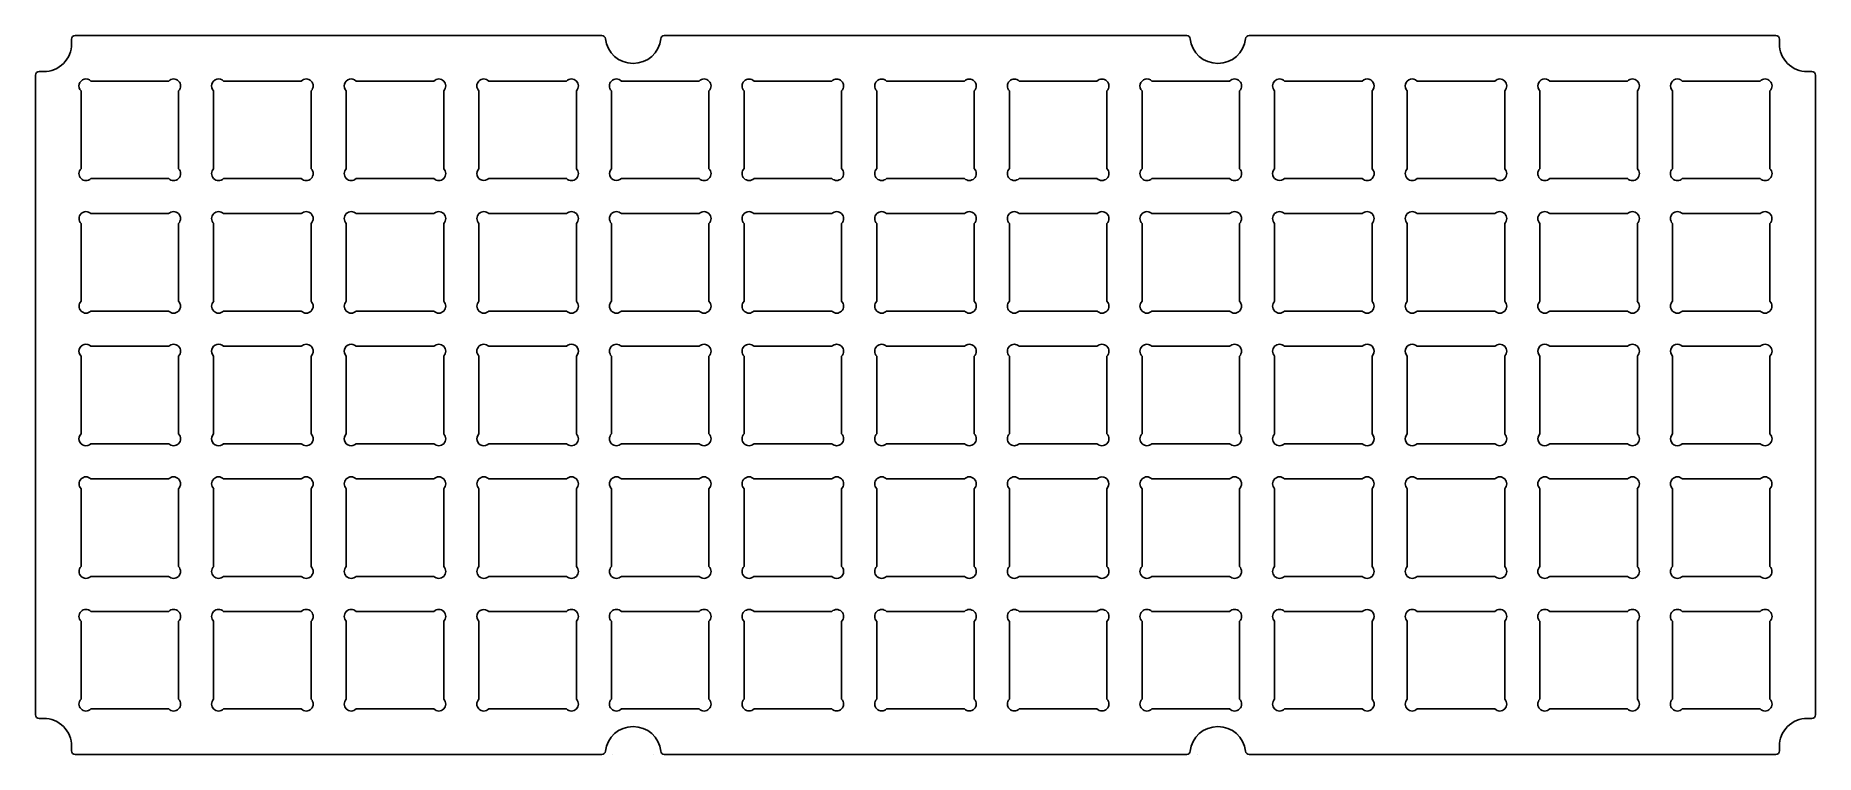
# Model space of a CAD drawing. Header units: millimetres. Extents: x -128 to 128, y -52 to 52.
import ezdxf

# ---------------------------------------------------------------- set-up
doc = ezdxf.new("R2010")
doc.units = ezdxf.units.MM
doc.layers.get('0').update_dxf_attribs({"linetype": 'CONTINUOUS'})

msp = doc.modelspace()

# ---------------------------------------------------------------- linework, layer by layer
for p, q in [((-26.05, 32.51), (-26.05, 43.69)), ((-24.64, 45.1), (-13.46, 45.1)), ((-12.05, 43.69), (-12.05, 32.51)), ((-7, 32.51), (-7, 43.69)), ((-5.59, 45.1), (5.59, 45.1)), ((7, 43.69), (7, 32.51)), ((12.05, 32.51), (12.05, 43.69)), ((13.46, 45.1), (24.64, 45.1)), ((26.05, 43.69), (26.05, 32.51)), ((-13.46, 31.1), (-24.64, 31.1)), ((5.59, 31.1), (-5.59, 31.1)), ((24.64, 31.1), (13.46, 31.1)), ((-119.89, 26.05), (-108.71, 26.05)), ((-100.84, 26.05), (-89.66, 26.05)), ((-81.79, 26.05), (-70.61, 26.05)), ((-62.74, 26.05), (-51.56, 26.05)), ((-43.69, 26.05), (-32.51, 26.05)), ((-5.59, 26.05), (5.59, 26.05)), ((32.51, 26.05), (43.69, 26.05)), ((51.56, 26.05), (62.74, 26.05)), ((70.61, 26.05), (81.79, 26.05)), ((89.66, 26.05), (100.84, 26.05)), ((108.71, 26.05), (119.89, 26.05)), ((-121.3, 13.46), (-121.3, 24.64)), ((-107.3, 24.64), (-107.3, 13.46)), ((-102.25, 13.46), (-102.25, 24.64)), ((-88.25, 24.64), (-88.25, 13.46)), ((-83.2, 13.46), (-83.2, 24.64)), ((-69.2, 24.64), (-69.2, 13.46)), ((-64.15, 13.46), (-64.15, 24.64)), ((-50.15, 24.64), (-50.15, 13.46)), ((-45.1, 13.46), (-45.1, 24.64)), ((-31.1, 24.64), (-31.1, 13.46)), ((-7, 13.46), (-7, 24.64)), ((7, 24.64), (7, 13.46)), ((31.1, 13.46), (31.1, 24.64)), ((45.1, 24.64), (45.1, 13.46)), ((50.15, 13.46), (50.15, 24.64)), ((64.15, 24.64), (64.15, 13.46)), ((69.2, 13.46), (69.2, 24.64)), ((83.2, 24.64), (83.2, 13.46)), ((88.25, 13.46), (88.25, 24.64)), ((102.25, 24.64), (102.25, 13.46)), ((107.3, 13.46), (107.3, 24.64)), ((121.3, 24.64), (121.3, 13.46)), ((-108.71, 12.05), (-119.89, 12.05)), ((-89.66, 12.05), (-100.84, 12.05)), ((-70.61, 12.05), (-81.79, 12.05)), ((-51.56, 12.05), (-62.74, 12.05)), ((-32.51, 12.05), (-43.69, 12.05)), ((5.59, 12.05), (-5.59, 12.05)), ((43.69, 12.05), (32.51, 12.05)), ((62.74, 12.05), (51.56, 12.05)), ((81.79, 12.05), (70.61, 12.05)), ((100.84, 12.05), (89.66, 12.05)), ((119.89, 12.05), (108.71, 12.05)), ((-45.1, -5.59), (-45.1, 5.59)), ((-43.69, 7), (-32.51, 7)), ((-31.1, 5.59), (-31.1, -5.59)), ((-26.05, -5.59), (-26.05, 5.59)), ((-24.64, 7), (-13.46, 7)), ((-12.05, 5.59), (-12.05, -5.59)), ((-7, -5.59), (-7, 5.59)), ((-5.59, 7), (5.59, 7)), ((7, 5.59), (7, -5.59)), ((12.05, -5.59), (12.05, 5.59)), ((13.46, 7), (24.64, 7)), ((26.05, 5.59), (26.05, -5.59)), ((31.1, -5.59), (31.1, 5.59)), ((32.51, 7), (43.69, 7)), ((45.1, 5.59), (45.1, -5.59)), ((-32.51, -7), (-43.69, -7)), ((-13.46, -7), (-24.64, -7)), ((5.59, -7), (-5.59, -7)), ((24.64, -7), (13.46, -7)), ((43.69, -7), (32.51, -7)), ((-119.89, -12.05), (-108.71, -12.05)), ((-100.84, -12.05), (-89.66, -12.05)), ((-81.79, -12.05), (-70.61, -12.05)), ((-62.74, -12.05), (-51.56, -12.05)), ((-43.69, -12.05), (-32.51, -12.05)), ((-5.59, -12.05), (5.59, -12.05)), ((32.51, -12.05), (43.69, -12.05)), ((51.56, -12.05), (62.74, -12.05)), ((70.61, -12.05), (81.79, -12.05)), ((89.66, -12.05), (100.84, -12.05)), ((108.71, -12.05), (119.89, -12.05)), ((-121.3, -24.64), (-121.3, -13.46)), ((-107.3, -13.46), (-107.3, -24.64)), ((-102.25, -24.64), (-102.25, -13.46)), ((-88.25, -13.46), (-88.25, -24.64)), ((-83.2, -24.64), (-83.2, -13.46)), ((-69.2, -13.46), (-69.2, -24.64)), ((-64.15, -24.64), (-64.15, -13.46)), ((-50.15, -13.46), (-50.15, -24.64)), ((-45.1, -24.64), (-45.1, -13.46)), ((-31.1, -13.46), (-31.1, -24.64)), ((-7, -24.64), (-7, -13.46)), ((7, -13.46), (7, -24.64)), ((31.1, -24.64), (31.1, -13.46)), ((45.1, -13.46), (45.1, -24.64)), ((50.15, -24.64), (50.15, -13.46)), ((64.15, -13.46), (64.15, -24.64)), ((69.2, -24.64), (69.2, -13.46)), ((83.2, -13.46), (83.2, -24.64)), ((88.25, -24.64), (88.25, -13.46)), ((102.25, -13.46), (102.25, -24.64)), ((107.3, -24.64), (107.3, -13.46)), ((121.3, -13.46), (121.3, -24.64)), ((-108.71, -26.05), (-119.89, -26.05)), ((-89.66, -26.05), (-100.84, -26.05)), ((-70.61, -26.05), (-81.79, -26.05)), ((-51.56, -26.05), (-62.74, -26.05)), ((-32.51, -26.05), (-43.69, -26.05)), ((5.59, -26.05), (-5.59, -26.05)), ((43.69, -26.05), (32.51, -26.05)), ((62.74, -26.05), (51.56, -26.05)), ((81.79, -26.05), (70.61, -26.05)), ((100.84, -26.05), (89.66, -26.05)), ((119.89, -26.05), (108.71, -26.05)), ((-26.05, -43.69), (-26.05, -32.51)), ((-24.64, -31.1), (-13.46, -31.1)), ((-12.05, -32.51), (-12.05, -43.69)), ((-7, -43.69), (-7, -32.51)), ((-5.59, -31.1), (5.59, -31.1)), ((7, -32.51), (7, -43.69)), ((12.05, -43.69), (12.05, -32.51)), ((13.46, -31.1), (24.64, -31.1)), ((26.05, -32.51), (26.05, -43.69)), ((-13.46, -45.1), (-24.64, -45.1)), ((5.59, -45.1), (-5.59, -45.1)), ((24.64, -45.1), (13.46, -45.1)), ((-45, -51.63), (-45, -51.63)), ((-39, -51.63), (-39, -51.63)), ((39, -51.63), (39, -51.63))]:
    msp.add_line(p, q)
for points in [[(-38.02, 51.18, -0.381966), (-37.53, 51.63), (37.53, 51.63, -0.381966), (38.02, 51.18, 0.894427), (45.98, 51.18, -0.381966), (46.47, 51.63), (122.15, 51.63, -0.414214), (122.65, 51.13), (122.65, 50.45, 0.414214), (126.65, 46.45), (127.33, 46.45, -0.414214), (127.83, 45.95), (127.83, -45.95, -0.414214), (127.33, -46.45), (126.65, -46.45, 0.414214), (122.65, -50.45), (122.65, -51.13, -0.414214), (122.15, -51.63), (46.47, -51.63, -0.381966), (45.98, -51.18, 0.894427), (38.02, -51.18, -0.381966), (37.53, -51.63), (-37.53, -51.63, -0.381966), (-38.02, -51.18, 0.894427), (-45.98, -51.18, -0.381966), (-46.47, -51.63), (-122.15, -51.63, -0.414214), (-122.65, -51.13), (-122.65, -50.45, 0.414214), (-126.65, -46.45), (-127.33, -46.45, -0.414214), (-127.83, -45.95), (-127.83, 45.95, -0.414214), (-127.33, 46.45), (-126.65, 46.45, 0.414214), (-122.65, 50.45), (-122.65, 51.13, -0.414214), (-122.15, 51.63), (-46.47, 51.63, -0.381966), (-45.98, 51.18, 0.894427)], [(-119.89, 31.1), (-108.71, 31.1, 1), (-107.3, 32.51), (-107.3, 43.69, 1), (-108.71, 45.1), (-119.89, 45.1, 1), (-121.3, 43.69), (-121.3, 32.51, 1)], [(-100.84, 31.1), (-89.66, 31.1, 1), (-88.25, 32.51), (-88.25, 43.69, 1), (-89.66, 45.1), (-100.84, 45.1, 1), (-102.25, 43.69), (-102.25, 32.51, 1)], [(-81.79, 31.1), (-70.61, 31.1, 1), (-69.2, 32.51), (-69.2, 43.69, 1), (-70.61, 45.1), (-81.79, 45.1, 1), (-83.2, 43.69), (-83.2, 32.51, 1)], [(-62.74, 31.1), (-51.56, 31.1, 1), (-50.15, 32.51), (-50.15, 43.69, 1), (-51.56, 45.1), (-62.74, 45.1, 1), (-64.15, 43.69), (-64.15, 32.51, 1)], [(-43.69, 31.1), (-32.51, 31.1, 1), (-31.1, 32.51), (-31.1, 43.69, 1), (-32.51, 45.1), (-43.69, 45.1, 1), (-45.1, 43.69), (-45.1, 32.51, 1)], [(32.51, 31.1), (43.69, 31.1, 1), (45.1, 32.51), (45.1, 43.69, 1), (43.69, 45.1), (32.51, 45.1, 1), (31.1, 43.69), (31.1, 32.51, 1)], [(51.56, 31.1), (62.74, 31.1, 1), (64.15, 32.51), (64.15, 43.69, 1), (62.74, 45.1), (51.56, 45.1, 1), (50.15, 43.69), (50.15, 32.51, 1)], [(70.61, 31.1), (81.79, 31.1, 1), (83.2, 32.51), (83.2, 43.69, 1), (81.79, 45.1), (70.61, 45.1, 1), (69.2, 43.69), (69.2, 32.51, 1)], [(89.66, 31.1), (100.84, 31.1, 1), (102.25, 32.51), (102.25, 43.69, 1), (100.84, 45.1), (89.66, 45.1, 1), (88.25, 43.69), (88.25, 32.51, 1)], [(108.71, 31.1), (119.89, 31.1, 1), (121.3, 32.51), (121.3, 43.69, 1), (119.89, 45.1), (108.71, 45.1, 1), (107.3, 43.69), (107.3, 32.51, 1)], [(-24.64, 12.05), (-13.46, 12.05, 1), (-12.05, 13.46), (-12.05, 24.64, 1), (-13.46, 26.05), (-24.64, 26.05, 1), (-26.05, 24.64), (-26.05, 13.46, 1)], [(13.46, 12.05), (24.64, 12.05, 1), (26.05, 13.46), (26.05, 24.64, 1), (24.64, 26.05), (13.46, 26.05, 1), (12.05, 24.64), (12.05, 13.46, 1)], [(-119.89, -7), (-108.71, -7, 1), (-107.3, -5.59), (-107.3, 5.59, 1), (-108.71, 7), (-119.89, 7, 1), (-121.3, 5.59), (-121.3, -5.59, 1)], [(-100.84, -7), (-89.66, -7, 1), (-88.25, -5.59), (-88.25, 5.59, 1), (-89.66, 7), (-100.84, 7, 1), (-102.25, 5.59), (-102.25, -5.59, 1)], [(-81.79, -7), (-70.61, -7, 1), (-69.2, -5.59), (-69.2, 5.59, 1), (-70.61, 7), (-81.79, 7, 1), (-83.2, 5.59), (-83.2, -5.59, 1)], [(-62.74, -7), (-51.56, -7, 1), (-50.15, -5.59), (-50.15, 5.59, 1), (-51.56, 7), (-62.74, 7, 1), (-64.15, 5.59), (-64.15, -5.59, 1)], [(51.56, -7), (62.74, -7, 1), (64.15, -5.59), (64.15, 5.59, 1), (62.74, 7), (51.56, 7, 1), (50.15, 5.59), (50.15, -5.59, 1)], [(70.61, -7), (81.79, -7, 1), (83.2, -5.59), (83.2, 5.59, 1), (81.79, 7), (70.61, 7, 1), (69.2, 5.59), (69.2, -5.59, 1)], [(89.66, -7), (100.84, -7, 1), (102.25, -5.59), (102.25, 5.59, 1), (100.84, 7), (89.66, 7, 1), (88.25, 5.59), (88.25, -5.59, 1)], [(108.71, -7), (119.89, -7, 1), (121.3, -5.59), (121.3, 5.59, 1), (119.89, 7), (108.71, 7, 1), (107.3, 5.59), (107.3, -5.59, 1)], [(-24.64, -26.05), (-13.46, -26.05, 1), (-12.05, -24.64), (-12.05, -13.46, 1), (-13.46, -12.05), (-24.64, -12.05, 1), (-26.05, -13.46), (-26.05, -24.64, 1)], [(13.46, -26.05), (24.64, -26.05, 1), (26.05, -24.64), (26.05, -13.46, 1), (24.64, -12.05), (13.46, -12.05, 1), (12.05, -13.46), (12.05, -24.64, 1)], [(-119.89, -45.1), (-108.71, -45.1, 1), (-107.3, -43.69), (-107.3, -32.51, 1), (-108.71, -31.1), (-119.89, -31.1, 1), (-121.3, -32.51), (-121.3, -43.69, 1)], [(-100.84, -45.1), (-89.66, -45.1, 1), (-88.25, -43.69), (-88.25, -32.51, 1), (-89.66, -31.1), (-100.84, -31.1, 1), (-102.25, -32.51), (-102.25, -43.69, 1)], [(-81.79, -45.1), (-70.61, -45.1, 1), (-69.2, -43.69), (-69.2, -32.51, 1), (-70.61, -31.1), (-81.79, -31.1, 1), (-83.2, -32.51), (-83.2, -43.69, 1)], [(-62.74, -45.1), (-51.56, -45.1, 1), (-50.15, -43.69), (-50.15, -32.51, 1), (-51.56, -31.1), (-62.74, -31.1, 1), (-64.15, -32.51), (-64.15, -43.69, 1)], [(-43.69, -45.1), (-32.51, -45.1, 1), (-31.1, -43.69), (-31.1, -32.51, 1), (-32.51, -31.1), (-43.69, -31.1, 1), (-45.1, -32.51), (-45.1, -43.69, 1)], [(32.51, -45.1), (43.69, -45.1, 1), (45.1, -43.69), (45.1, -32.51, 1), (43.69, -31.1), (32.51, -31.1, 1), (31.1, -32.51), (31.1, -43.69, 1)], [(51.56, -45.1), (62.74, -45.1, 1), (64.15, -43.69), (64.15, -32.51, 1), (62.74, -31.1), (51.56, -31.1, 1), (50.15, -32.51), (50.15, -43.69, 1)], [(70.61, -45.1), (81.79, -45.1, 1), (83.2, -43.69), (83.2, -32.51, 1), (81.79, -31.1), (70.61, -31.1, 1), (69.2, -32.51), (69.2, -43.69, 1)], [(89.66, -45.1), (100.84, -45.1, 1), (102.25, -43.69), (102.25, -32.51, 1), (100.84, -31.1), (89.66, -31.1, 1), (88.25, -32.51), (88.25, -43.69, 1)], [(108.71, -45.1), (119.89, -45.1, 1), (121.3, -43.69), (121.3, -32.51, 1), (119.89, -31.1), (108.71, -31.1, 1), (107.3, -32.51), (107.3, -43.69, 1)]]:
    msp.add_lwpolyline(points, format="xyb", close=True)
for centre, start, end in [((-25.34, 44.39), 45, 225), ((-12.76, 44.39), -45, 135), ((-6.29, 44.39), 45, 225), ((6.29, 44.39), -45, 135), ((12.76, 44.39), 45, 225), ((25.34, 44.39), -45, 135), ((-25.34, 31.81), 135, 315), ((-12.76, 31.81), -135, 45), ((-6.29, 31.81), 135, 315), ((6.29, 31.81), -135, 45), ((12.76, 31.81), 135, 315), ((25.34, 31.81), -135, 45), ((-120.59, 25.34), 45, 225), ((-108.01, 25.34), -45, 135), ((-101.54, 25.34), 45, 225), ((-88.96, 25.34), -45, 135), ((-82.49, 25.34), 45, 225), ((-69.91, 25.34), -45, 135), ((-63.44, 25.34), 45, 225), ((-50.86, 25.34), -45, 135), ((-44.39, 25.34), 45, 225), ((-31.81, 25.34), -45, 135), ((-6.29, 25.34), 45, 225), ((6.29, 25.34), -45, 135), ((31.81, 25.34), 45, 225), ((44.39, 25.34), -45, 135), ((50.86, 25.34), 45, 225), ((63.44, 25.34), -45, 135), ((69.91, 25.34), 45, 225), ((82.49, 25.34), -45, 135), ((88.96, 25.34), 45, 225), ((101.54, 25.34), -45, 135), ((108.01, 25.34), 45, 225), ((120.59, 25.34), -45, 135), ((-120.59, 12.76), 135, 315), ((-108.01, 12.76), -135, 45), ((-101.54, 12.76), 135, 315), ((-88.96, 12.76), -135, 45), ((-82.49, 12.76), 135, 315), ((-69.91, 12.76), -135, 45), ((-63.44, 12.76), 135, 315), ((-50.86, 12.76), -135, 45), ((-44.39, 12.76), 135, 315), ((-31.81, 12.76), -135, 45), ((-6.29, 12.76), 135, 315), ((6.29, 12.76), -135, 45), ((31.81, 12.76), 135, 315), ((44.39, 12.76), -135, 45), ((50.86, 12.76), 135, 315), ((63.44, 12.76), -135, 45), ((69.91, 12.76), 135, 315), ((82.49, 12.76), -135, 45), ((88.96, 12.76), 135, 315), ((101.54, 12.76), -135, 45), ((108.01, 12.76), 135, 315), ((120.59, 12.76), -135, 45), ((-44.39, 6.29), 45, 225), ((-31.81, 6.29), -45, 135), ((-25.34, 6.29), 45, 225), ((-12.76, 6.29), -45, 135), ((-6.29, 6.29), 45, 225), ((6.29, 6.29), -45, 135), ((12.76, 6.29), 45, 225), ((25.34, 6.29), -45, 135), ((31.81, 6.29), 45, 225), ((44.39, 6.29), -45, 135), ((-44.39, -6.29), 135, 315), ((-31.81, -6.29), -135, 45), ((-25.34, -6.29), 135, 315), ((-12.76, -6.29), -135, 45), ((-6.29, -6.29), 135, 315), ((6.29, -6.29), -135, 45), ((12.76, -6.29), 135, 315), ((25.34, -6.29), -135, 45), ((31.81, -6.29), 135, 315), ((44.39, -6.29), -135, 45), ((-120.59, -12.76), 45, 225), ((-108.01, -12.76), -45, 135), ((-101.54, -12.76), 45, 225), ((-88.96, -12.76), -45, 135), ((-82.49, -12.76), 45, 225), ((-69.91, -12.76), -45, 135), ((-63.44, -12.76), 45, 225), ((-50.86, -12.76), -45, 135), ((-44.39, -12.76), 45, 225), ((-31.81, -12.76), -45, 135), ((-6.29, -12.76), 45, 225), ((6.29, -12.76), -45, 135), ((31.81, -12.76), 45, 225), ((44.39, -12.76), -45, 135), ((50.86, -12.76), 45, 225), ((63.44, -12.76), -45, 135), ((69.91, -12.76), 45, 225), ((82.49, -12.76), -45, 135), ((88.96, -12.76), 45, 225), ((101.54, -12.76), -45, 135), ((108.01, -12.76), 45, 225), ((120.59, -12.76), -45, 135), ((-120.59, -25.34), 135, 315), ((-108.01, -25.34), -135, 45), ((-101.54, -25.34), 135, 315), ((-88.96, -25.34), -135, 45), ((-82.49, -25.34), 135, 315), ((-69.91, -25.34), -135, 45), ((-63.44, -25.34), 135, 315), ((-50.86, -25.34), -135, 45), ((-44.39, -25.34), 135, 315), ((-31.81, -25.34), -135, 45), ((-6.29, -25.34), 135, 315), ((6.29, -25.34), -135, 45), ((31.81, -25.34), 135, 315), ((44.39, -25.34), -135, 45), ((50.86, -25.34), 135, 315), ((63.44, -25.34), -135, 45), ((69.91, -25.34), 135, 315), ((82.49, -25.34), -135, 45), ((88.96, -25.34), 135, 315), ((101.54, -25.34), -135, 45), ((108.01, -25.34), 135, 315), ((120.59, -25.34), -135, 45), ((-25.34, -31.81), 45, 225), ((-12.76, -31.81), -45, 135), ((-6.29, -31.81), 45, 225), ((6.29, -31.81), -45, 135), ((12.76, -31.81), 45, 225), ((25.34, -31.81), -45, 135), ((-25.34, -44.39), 135, 315), ((-12.76, -44.39), -135, 45), ((-6.29, -44.39), 135, 315), ((6.29, -44.39), -135, 45), ((12.76, -44.39), 135, 315), ((25.34, -44.39), -135, 45)]:
    msp.add_arc(centre, 1, start, end)

doc.saveas('drawing.dxf')
